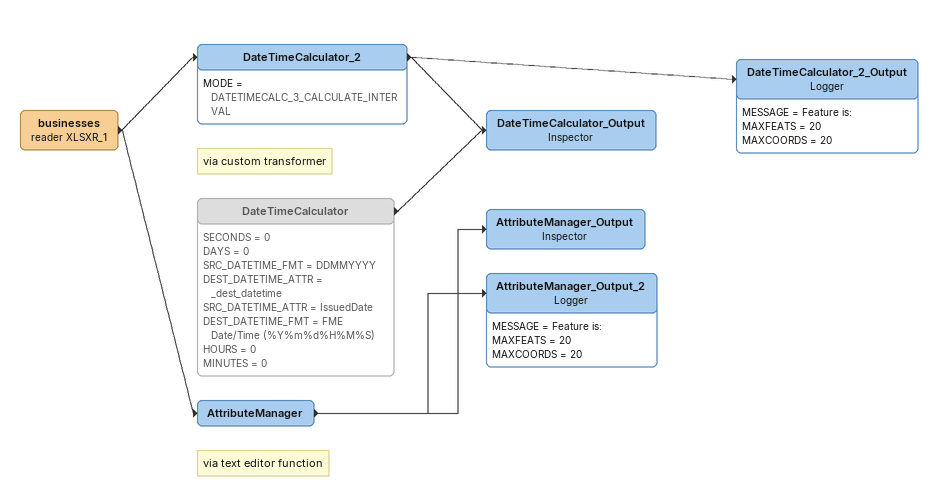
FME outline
businesses (reader XLSXR_1)
    -> DateTimeCalculator_2
    -> AttributeManager
DateTimeCalculator_2
    MODE = DATETIMECALC_3_CALCULATE_INTERVAL
    -> DateTimeCalculator_Output
    -> DateTimeCalculator_2_Output
DateTimeCalculator_2_Output: Logger
    MESSAGE = Feature is:
    MAXFEATS = 20
    MAXCOORDS = 20
Note: via text editor function
AttributeManager
    -> AttributeManager_Output
    -> AttributeManager_Output_2
AttributeManager_Output: Inspector
AttributeManager_Output_2: Logger
    MESSAGE = Feature is:
    MAXFEATS = 20
    MAXCOORDS = 20
Note: via custom transformer
DateTimeCalculator [off]
    SECONDS = 0
    DAYS = 0
    SRC_DATETIME_FMT = DDMMYYYY
    DEST_DATETIME_ATTR = _dest_datetime
    SRC_DATETIME_ATTR = IssuedDate
    DEST_DATETIME_FMT = FME Date/Time (%Y%m%d%H%M%S)
    HOURS = 0
    MINUTES = 0
    -> DateTimeCalculator_Output
DateTimeCalculator_Output: Inspector
